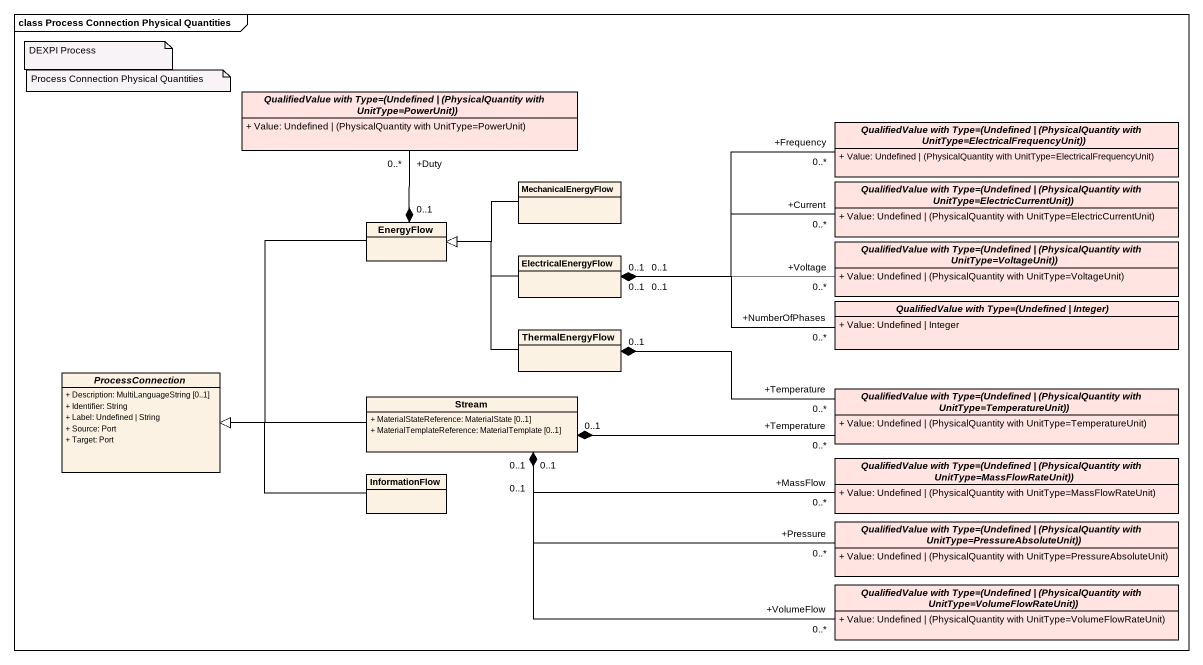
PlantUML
@startuml
mainframe class Process Connection Physical Quantities
hide circle
hide empty members
skinparam classAttributeIconSize 0
abstract class "QualifiedValue with Type=(Undefined | (PhysicalQuantity with UnitType=PowerUnit))" as QualifiedValue_with_Type #FFE4E1 {
  {field} + Value: Undefined | (PhysicalQuantity with UnitType=PowerUnit)
}
abstract class "QualifiedValue with Type=(Undefined | (PhysicalQuantity with UnitType=ElectricalFrequencyUnit))" as QualifiedValue_with_Type_2 #FFE4E1 {
  {field} + Value: Undefined | (PhysicalQuantity with UnitType=ElectricalFrequencyUnit)
}
class MechanicalEnergyFlow
abstract class "QualifiedValue with Type=(Undefined | (PhysicalQuantity with UnitType=ElectricCurrentUnit))" as QualifiedValue_with_Type_3 #FFE4E1 {
  {field} + Value: Undefined | (PhysicalQuantity with UnitType=ElectricCurrentUnit)
}
class EnergyFlow
abstract class "QualifiedValue with Type=(Undefined | (PhysicalQuantity with UnitType=VoltageUnit))" as QualifiedValue_with_Type_4 #FFE4E1 {
  {field} + Value: Undefined | (PhysicalQuantity with UnitType=VoltageUnit)
}
class ElectricalEnergyFlow
abstract class "QualifiedValue with Type=(Undefined | Integer)" as QualifiedValue_with_Type_5 #FFE4E1 {
  + Value: Undefined | Integer
}
class ThermalEnergyFlow
abstract class ProcessConnection {
  + Description: MultiLanguageString [0..1]
  + Identifier: String
  + Label: Undefined | String
  + Source: Port
  + Target: Port
}
class Stream {
  + MaterialStateReference: MaterialState [0..1]
  + MaterialTemplateReference: MaterialTemplate [0..1]
}
abstract class "QualifiedValue with Type=(Undefined | (PhysicalQuantity with UnitType=TemperatureUnit))" as QualifiedValue_with_Type_6 #FFE4E1 {
  {field} + Value: Undefined | (PhysicalQuantity with UnitType=TemperatureUnit)
}
class InformationFlow
abstract class "QualifiedValue with Type=(Undefined | (PhysicalQuantity with UnitType=MassFlowRateUnit))" as QualifiedValue_with_Type_7 #FFE4E1 {
  {field} + Value: Undefined | (PhysicalQuantity with UnitType=MassFlowRateUnit)
}
abstract class "QualifiedValue with Type=(Undefined | (PhysicalQuantity with UnitType=PressureAbsoluteUnit))" as QualifiedValue_with_Type_8 #FFE4E1 {
  {field} + Value: Undefined | (PhysicalQuantity with UnitType=PressureAbsoluteUnit)
}
abstract class "QualifiedValue with Type=(Undefined | (PhysicalQuantity with UnitType=VolumeFlowRateUnit))" as QualifiedValue_with_Type_9 #FFE4E1 {
  {field} + Value: Undefined | (PhysicalQuantity with UnitType=VolumeFlowRateUnit)
}
MechanicalEnergyFlow -left-|> EnergyFlow
EnergyFlow "0..1" *-up- "+Duty\n0..*" QualifiedValue_with_Type
EnergyFlow --|> ProcessConnection
ElectricalEnergyFlow "0..1" *-right- "+Frequency\n0..*" QualifiedValue_with_Type_2
ElectricalEnergyFlow "0..1" *-right- "+Current\n0..*" QualifiedValue_with_Type_3
ElectricalEnergyFlow -left-|> EnergyFlow
ElectricalEnergyFlow "0..1" *-right- "+Voltage\n0..*" QualifiedValue_with_Type_4
ElectricalEnergyFlow "0..1" *-right- "+NumberOfPhases\n0..*" QualifiedValue_with_Type_5
ThermalEnergyFlow -up-|> EnergyFlow
ThermalEnergyFlow "0..1" *-right- "+Temperature\n0..*" QualifiedValue_with_Type_6
Stream -left-|> ProcessConnection
Stream "0..1" *-right- "+Temperature\n0..*" QualifiedValue_with_Type_6
Stream "0..1" *-right- "+MassFlow\n0..*" QualifiedValue_with_Type_7
Stream "0..1" *-right- "+Pressure\n0..*" QualifiedValue_with_Type_8
Stream "0..1" *-right- "+VolumeFlow\n0..*" QualifiedValue_with_Type_9
InformationFlow -left-|> ProcessConnection
note as N1
  DEXPI Process
end note
note as N2
  Process Connection Physical Quantities
end note
@enduml
